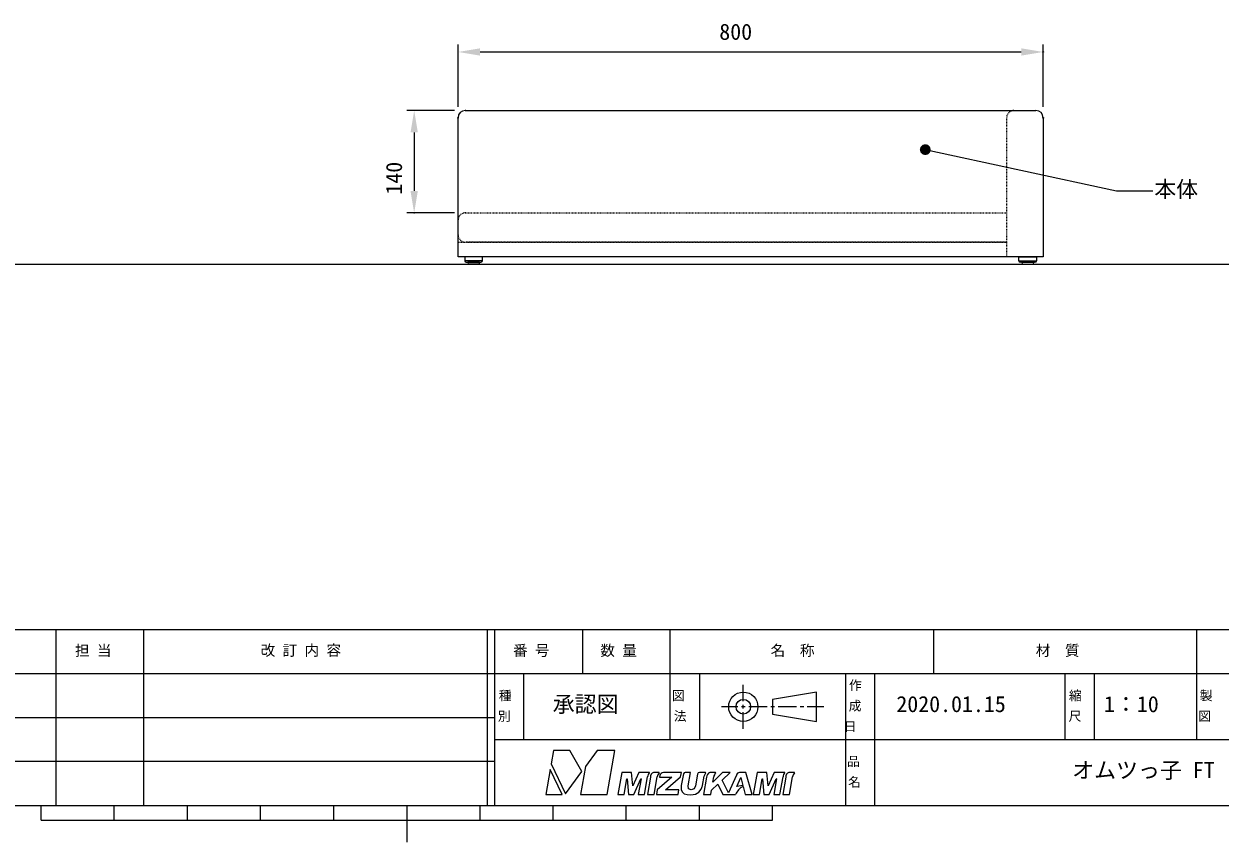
# Model space of a CAD drawing. Units: millimetres, scale not verified. Extents: x -203 to 203, y -143 to 143.
# Drawn here: x -52.4 to 111.2, y -143 to -31.2 of the extents above; entities that cross this region are included whole.
import ezdxf
from ezdxf.enums import TextEntityAlignment as Align

# ---------------------------------------------------------------- set-up
doc = ezdxf.new("R2010")
doc.units = ezdxf.units.MM
doc.header["$LTSCALE"] = 0.5
doc.header["$PDMODE"] = 32
doc.header["$PDSIZE"] = 0.1
doc.linetypes.add('USER2', pattern=[0.15748, 0.07874, -0.07874])
for name, color, linetype, lineweight in [('0-1_DIMENSION_LINES$02_DIMENSI', 7, 'Continuous', 25), ('0-3_DIMENSION_LINES$03_LINES', 7, 'Continuous', 18), ('0-5_DIMENSION_LINES$05_HIDE_LI', 7, 'USER2', 25), ('0-6_図面_FORMAT$03_TEXT', 7, 'Continuous', 18), ('0-7_図面_FORMAT$02_LOGO$01_MZ_LO', 7, 'Continuous', 18), ('0-9_図面_FORMAT$01_WAKU$OUT_LINE', 6, 'Continuous', 18), ('0-A_図面_FORMAT$01_WAKU$SUB_LINE', 7, 'Continuous', 18)]:
    doc.layers.add(name, color=color, linetype=linetype, lineweight=lineweight)
doc.layers.add('0-2_DEFPOINTS', color=7, linetype='Continuous')
doc.styles.add('ＭＳ ゴシック', font='')
doc.styles.get('ＭＳ ゴシック').set_extended_font_data('MS Gothic')

# ---------------------------------------------------------------- blocks, each defined once
blk = doc.blocks.new('D4')
at = {"layer": '0-1_DIMENSION_LINES$02_DIMENSI'}
for p, q in [((434, 212), (434, 229)), ((594, 212), (594, 229)), ((440, 227), (588, 227))]:
    blk.add_line(p, q, dxfattribs=at)
for points in [[(440, 228), (440, 226), (434, 227)], [(588, 226), (588, 228), (594, 227)]]:
    blk.add_solid(points, dxfattribs=at)
at = {"layer": '0-2_DEFPOINTS'}
for p in [(594, 227), (434, 209), (594, 209)]:
    blk.add_point(p, dxfattribs=at)
at = {"layer": '0-1_DIMENSION_LINES$02_DIMENSI', "style": 'ＭＳ ゴシック'}
blk.add_text('800', height=4.399, dxfattribs=at).set_placement((505.429, 229), align=Align.BOTTOM_LEFT)
blk = doc.blocks.new('D5')
at = {"layer": '0-1_DIMENSION_LINES$02_DIMENSI'}
for p, q in [((433, 211), (420, 211)), ((422, 205.001), (422, 189)), ((433, 183), (420, 183))]:
    blk.add_line(p, q, dxfattribs=at)
for points in [[(423, 205.001), (421, 205.001), (422, 211)], [(421, 189), (423, 189), (422, 183)]]:
    blk.add_solid(points, dxfattribs=at)
at = {"layer": '0-2_DEFPOINTS'}
for p in [(436, 211), (422, 183), (436, 183)]:
    blk.add_point(p, dxfattribs=at)
at = {"layer": '0-1_DIMENSION_LINES$02_DIMENSI', "style": 'ＭＳ ゴシック'}
blk.add_text('140', height=4.399, rotation=90, dxfattribs=at).set_placement((420, 188), align=Align.BOTTOM_LEFT)
blk = doc.blocks.new('U33')
at = {"layer": '0-1_DIMENSION_LINES$02_DIMENSI', "color": 1}
for points in [[(560.451, 199.549), (560.25, 200.299), (560.451, 201.049)], [(561, 199), (560.451, 201.049), (561, 201.598)], [(560.451, 199.549), (560.451, 201.049), (561, 199)], [(561.75, 198.799), (561, 201.598), (561.75, 201.799)], [(561, 199), (561, 201.598), (561.75, 198.799)], [(561.75, 198.799), (561.75, 201.799), (562.5, 199)], [(562.5, 199), (561.75, 201.799), (562.5, 201.598)], [(562.5, 199), (562.5, 201.598), (563.049, 199.549)], [(563.049, 199.549), (562.5, 201.598), (563.049, 201.049)], [(563.049, 199.549), (563.049, 201.049), (563.25, 200.299)]]:
    blk.add_solid(points, dxfattribs=at)
blk = doc.blocks.new('_X21')
at = {"layer": '0-6_図面_FORMAT$03_TEXT', "style": 'ＭＳ ゴシック'}
for s, p in [('製', (636.801, 49.002)), ('図', (636.385, 43.38))]:
    blk.add_text(s, height=2.566, dxfattribs=at).set_placement(p, align=Align.BOTTOM_LEFT)
blk = doc.blocks.new('_X20')
at = {"layer": '0-6_図面_FORMAT$03_TEXT', "style": 'ＭＳ ゴシック'}
for s, p in [('縮', (601.025, 49.002)), ('尺', (600.952, 43.38))]:
    blk.add_text(s, height=2.566, dxfattribs=at).set_placement(p, align=Align.BOTTOM_LEFT)
blk = doc.blocks.new('_X19')
at = {"layer": '0-6_図面_FORMAT$03_TEXT', "style": 'ＭＳ ゴシック'}
for s, p in [('品', (540.35, 31.002)), ('名', (540.651, 25.38))]:
    blk.add_text(s, height=2.566, dxfattribs=at).set_placement(p, align=Align.BOTTOM_LEFT)
blk = doc.blocks.new('_X18')
at = {"layer": '0-6_図面_FORMAT$03_TEXT', "style": 'ＭＳ ゴシック'}
for s, p in [('種', (445.127, 49.002)), ('別', (444.903, 43.38))]:
    blk.add_text(s, height=2.566, dxfattribs=at).set_placement(p, align=Align.BOTTOM_LEFT)
blk = doc.blocks.new('_X17')
at = {"layer": '0-6_図面_FORMAT$03_TEXT', "style": 'ＭＳ ゴシック'}
for s, p in [('図', (492.487, 49.002)), ('法', (492.977, 43.38))]:
    blk.add_text(s, height=2.566, dxfattribs=at).set_placement(p, align=Align.BOTTOM_LEFT)
blk = doc.blocks.new('_X16')
at = {"layer": '0-6_図面_FORMAT$03_TEXT', "style": 'ＭＳ ゴシック'}
for s, p in [('作', (540.875, 51.813)), ('成', (540.801, 46.191)), ('日', (539.482, 40.568))]:
    blk.add_text(s, height=2.566, dxfattribs=at).set_placement(p, align=Align.BOTTOM_LEFT)

msp = doc.modelspace()

# ---------------------------------------------------------------- linework, layer by layer
at = {"layer": '0-1_DIMENSION_LINES$02_DIMENSI', "color": 1, "lineweight": 18}
msp.add_lwpolyline([(70.875, -48.3505), (97, -54), (102, -54)], dxfattribs=at)
at = {"layer": '0-3_DIMENSION_LINES$03_LINES'}
for p, q in [((8, -42.9999), (86, -42.9999)), ((10.3242, -63.5699), (7.9115, -63.5699)), ((8.1265, -63.7399), (10.1265, -63.7399)), ((9.9165, -63.7399), (9.8565, -63.9999)), ((10.3265, -63.5399), (10.3265, -62.9999)), ((83.6735, -63.5399), (83.6735, -62.9999)), ((83.6758, -63.5699), (86.0885, -63.5699)), ((85.8735, -63.7399), (83.8735, -63.7399)), ((84.0835, -63.7399), (84.1435, -63.9999)), ((-143, -64), (137, -64)), ((9.8565, -63.9999), (8.3965, -63.9999)), ((84.1435, -63.9999), (85.6035, -63.9999))]:
    msp.add_line(p, q, dxfattribs=at)
for points in [[(87, -43.9999), (87, -62.9999), (7, -62.9999), (7, -43.9999)], [(10.3265, -62.9999), (7.9265, -62.9999), (7.9265, -63.5399)], [(9.9165, -63.7399), (8.3365, -63.7399), (8.3965, -63.9999)], [(83.6735, -62.9999), (86.0735, -62.9999), (86.0735, -63.5399)], [(84.0835, -63.7399), (85.6635, -63.7399), (85.6035, -63.9999)]]:
    msp.add_lwpolyline(points, dxfattribs=at)
for centre, radius, start, end in [((8, -43.9999), 1, 90, 180), ((86, -43.9999), 1, 0, 90), ((8.1265, -63.5399), 0.2, 180, 270), ((10.1265, -63.5399), 0.2, 270, 0), ((83.8735, -63.5399), 0.2, 180, 270), ((85.8735, -63.5399), 0.2, 270, 0)]:
    msp.add_arc(centre, radius, start, end, dxfattribs=at)
at = {"layer": '0-5_DIMENSION_LINES$05_HIDE_LI'}
for p, q in [((82, -43.9999), (82, -62.9999)), ((8, -56.9999), (82, -56.9999)), ((7, -59.9999), (7, -57.9999)), ((7, -60.9999), (82, -60.9999)), ((82, -60.9999), (8, -60.9999))]:
    msp.add_line(p, q, dxfattribs=at)
for centre, start, end in [((83, -43.9999), 90, 180), ((8, -57.9999), 90, 180), ((8, -59.9999), 180, 270)]:
    msp.add_arc(centre, 1, start, end, dxfattribs=at)
at = {"layer": '0-6_図面_FORMAT$03_TEXT'}
for p, q in [((46, -123.75), (46, -121.5)), ((56, -122.5), (50, -123.5)), ((56, -126.5), (56, -122.5)), ((46, -124.75), (46, -124.25)), ((50, -123.5), (50, -125.5)), ((45.25, -124.5), (43, -124.5)), ((46.25, -124.5), (45.75, -124.5)), ((46, -127.5), (46, -125.25)), ((49.25, -124.5), (46.75, -124.5)), ((50.25, -124.5), (49.75, -124.5)), ((50, -125.5), (56, -126.5)), ((53.25, -124.5), (50.75, -124.5)), ((54.25, -124.5), (53.75, -124.5)), ((57, -124.5), (54.75, -124.5))]:
    msp.add_line(p, q, dxfattribs=at)
for radius in [2, 1]:
    msp.add_circle((46, -124.5), radius, dxfattribs=at)
at = {"layer": '0-7_図面_FORMAT$02_LOGO$01_MZ_LO'}
for p, q in [((37.5368, -133.5001), (35.0653, -133.5001)), ((46.3372, -133.5001), (45.4679, -133.5001)), ((40.2333, -135.7779), (40.2903, -135.6677)), ((40.3739, -135.4237), (40.3965, -135.3012)), ((40.3965, -135.3012), (40.3965, -135.3012))]:
    msp.add_line(p, q, dxfattribs=at)
for points in [[(23.9185, -133.3532), (22.2811, -130.5), (20.052, -130.5), (19.7334, -132.3069), (21.6797, -136.412)], [(28.4519, -130.5), (26.0068, -130.5), (24.423, -132.6639), (23.7466, -136.5), (27.394, -136.5)], [(18.994, -136.5), (21.2213, -136.5), (19.5978, -133.0758)], [(45.1097, -135.4167), (45.6797, -134.1656), (45.9339, -135.2805)]]:
    msp.add_lwpolyline(points, close=True, dxfattribs=at)
for points in [[(33.1643, -133.5221), (33.1564, -133.5001), (31.6973, -133.5001), (30.8813, -135.3254), (30.7128, -133.5001), (29.3797, -133.5001), (28.8508, -136.5), (29.7077, -136.5), (30.085, -134.3718), (30.1212, -134.3718), (30.3134, -136.5), (31.0307, -136.5), (31.9772, -134.3718)], [(32.0194, -134.3718), (31.6421, -136.5), (32.493, -136.5), (32.9191, -134.0808)], [(34.4907, -133.528), (34.4785, -133.5001), (33.7311, -133.5001)], [(34.5924, -133.8998), (34.52, -134.1359), (36.248, -134.138), (34.2351, -135.8723), (34.125, -136.5), (37.0697, -136.5), (37.1838, -135.8537), (35.3578, -135.8512), (37.4305, -134.0987), (37.5368, -133.5001)], [(37.8062, -133.6918), (37.5241, -135.2886), (37.5207, -135.7942), (37.6572, -136.1388), (37.9298, -136.3967), (38.3411, -136.5181), (38.8134, -136.5486), (39.4797, -136.4487), (39.8948, -136.201), (40.2275, -135.7892)], [(39.7553, -133.6956), (39.4664, -135.331), (39.2624, -135.7153), (38.8631, -135.8509), (38.5099, -135.7132), (38.4414, -135.331), (38.7636, -133.5001), (38.0482, -133.5001)], [(40.8635, -133.5423), (40.8489, -133.5001), (40.7137, -133.5065), (40.0021, -133.5001)], [(40.3988, -135.2886), (40.6262, -134.0012), (40.8635, -133.5423)], [(42.2217, -133.528), (42.2092, -133.5001), (41.4125, -133.5001)], [(45.0487, -133.8322), (43.9945, -136.289), (43.107, -134.5303), (44.1923, -133.5001), (43.1434, -133.5001), (41.8365, -134.8052), (41.959, -134.0946)], [(45.9654, -135.4039), (46.2447, -136.5), (47.188, -136.5), (46.3372, -133.5001)], [(51.6741, -133.5221), (51.6663, -133.5001), (50.2071, -133.5001), (49.3912, -135.3254), (49.2227, -133.5001), (47.8896, -133.5001), (47.3606, -136.5), (48.2176, -136.5), (48.5948, -134.3718), (48.631, -134.3718), (48.8233, -136.5), (49.5406, -136.5), (50.4871, -134.3718)], [(50.5292, -134.3718), (50.152, -136.5), (51.0029, -136.5), (51.429, -134.0808)], [(53.0005, -133.528), (52.9883, -133.5001), (52.241, -133.5001)], [(33.2994, -134.1367), (32.8831, -136.5), (33.7988, -136.5), (34.2223, -134.0946)], [(40.9871, -134.1367), (40.5715, -136.5), (41.5368, -136.5), (41.5384, -136.5), (41.5439, -136.5), (41.6443, -135.9188), (42.5284, -135.0795), (43.1843, -136.5), (44.9459, -136.5)], [(51.8093, -134.1367), (51.3929, -136.5), (52.3087, -136.5), (52.7322, -134.0946)]]:
    msp.add_lwpolyline(points, dxfattribs=at)
for centre, radius, start, end in [((33.7742, -134.1229), 0.8561, 135.436, 177.18162), ((33.898, -134.0779), 0.6015, 106.10853, 185.61083), ((35.2047, -134.2131), 0.9895, 136.18472, 173.12017), ((35.0741, -133.9901), 0.4901, 91.03463, 169.38909), ((38.0431, -133.7422), 0.2422, 88.80192, 167.99496), ((39.9968, -133.7469), 0.2469, 88.77298, 167.99431), ((41.5809, -134.073), 0.5972, 106.38228, 186.12371), ((42.933, -134.202), 0.9799, 136.54508, 173.70767), ((45.4594, -133.9198), 0.4199, 88.83548, 167.9571), ((52.2841, -134.1229), 0.8561, 135.436, 177.18162), ((52.4079, -134.0779), 0.6015, 106.10853, 185.61083), ((53.7145, -134.2131), 0.9895, 136.18472, 173.12017), ((31.9983, -134.363), 0.0228, 337.38667, 202.61333), ((39.5102, -135.2642), 0.8783, 332.65034, 349.54143), ((38.5515, -134.9606), 1.8762, 349.54143, 349.93236), ((46.8386, -137.2383), 2.0316, 115.4544, 158.69079), ((50.5082, -134.363), 0.0228, 337.38667, 202.61333), ((38.9196, -135.0984), 1.4791, 332.15939, 332.65034)]:
    msp.add_arc(centre, radius, start, end, dxfattribs=at)
at = {"layer": '0-9_図面_FORMAT$01_WAKU$OUT_LINE'}
for p, q in [((198, -114), (-198, -114)), ((11, -114), (11, -138)), ((12, -114), (12, -138)), ((198, -120), (-78, -120)), ((-198, -138), (198, -138)), ((-50, -140), (-50, -138)), ((-40, -140), (-40, -138)), ((-30, -140), (-30, -138)), ((-20, -140), (-20, -138)), ((-10, -140), (-10, -138)), ((0, -138), (0, -143)), ((10, -140), (10, -138)), ((20, -140), (20, -138)), ((30, -140), (30, -138)), ((40, -140), (40, -138)), ((50, -140), (50, -138)), ((-50, -140), (50, -140))]:
    msp.add_line(p, q, dxfattribs=at)
at = {"layer": '0-A_図面_FORMAT$01_WAKU$SUB_LINE'}
for p, q in [((-48, -114), (-48, -138)), ((-36, -114), (-36, -138)), ((24, -114), (24, -120)), ((36, -129), (36, -114)), ((72, -114), (72, -120)), ((108, -129), (108, -114)), ((16, -129), (16, -120)), ((40, -120), (40, -129)), ((60, -138), (60, -120)), ((64, -138), (64, -120)), ((90, -129), (90, -120)), ((94, -129), (94, -120)), ((12, -126), (-78, -126)), ((12, -129), (144, -129)), ((12, -132), (-78, -132))]:
    msp.add_line(p, q, dxfattribs=at)

# ---------------------------------------------------------------- block references
at = {"layer": '0-1_DIMENSION_LINES$02_DIMENSI', "xscale": 0.5, "yscale": 0.5}
for name in ['D4', 'D5', 'U33']:
    msp.add_blockref(name, (-210, -148.5), dxfattribs=at)
at = {"layer": '0-6_図面_FORMAT$03_TEXT', "xscale": 0.5, "yscale": 0.5}
for name in ['_X16', '_X18', '_X17', '_X20', '_X21', '_X19']:
    msp.add_blockref(name, (-210, -148.5), dxfattribs=at)

# ---------------------------------------------------------------- texts
at = {"layer": '0-1_DIMENSION_LINES$02_DIMENSI', "style": 'ＭＳ ゴシック'}
msp.add_text('本体', height=2.199, dxfattribs=at).set_placement((102.1844, -55.5134), align=Align.BOTTOM_LEFT)
at = {"layer": '0-6_図面_FORMAT$03_TEXT', "style": 'ＭＳ ゴシック'}
for s, height, p in [('担 当', 1.466, (-45.3714, -117.9799)), ('改 訂 内 容', 1.466, (-19.9835, -117.964)), ('番 号', 1.466, (14.5112, -117.9799)), ('数 量', 1.466, (26.4452, -117.9799)), ('名\u3000称', 1.466, (49.7337, -117.9799)), ('材\u3000質', 1.466, (85.975, -117.9799)), ('承認図', 2.199, (19.9406, -125.9023)), ('2020.01.15', 2.199, (66.9212, -125.8936)), ('1：10', 2.199, (95.3078, -125.9023)), ('オムツっ子 FT', 2.199, (90.9551, -134.9198))]:
    msp.add_text(s, height=height, dxfattribs=at).set_placement(p, align=Align.BOTTOM_LEFT)

doc.saveas('drawing.dxf')
